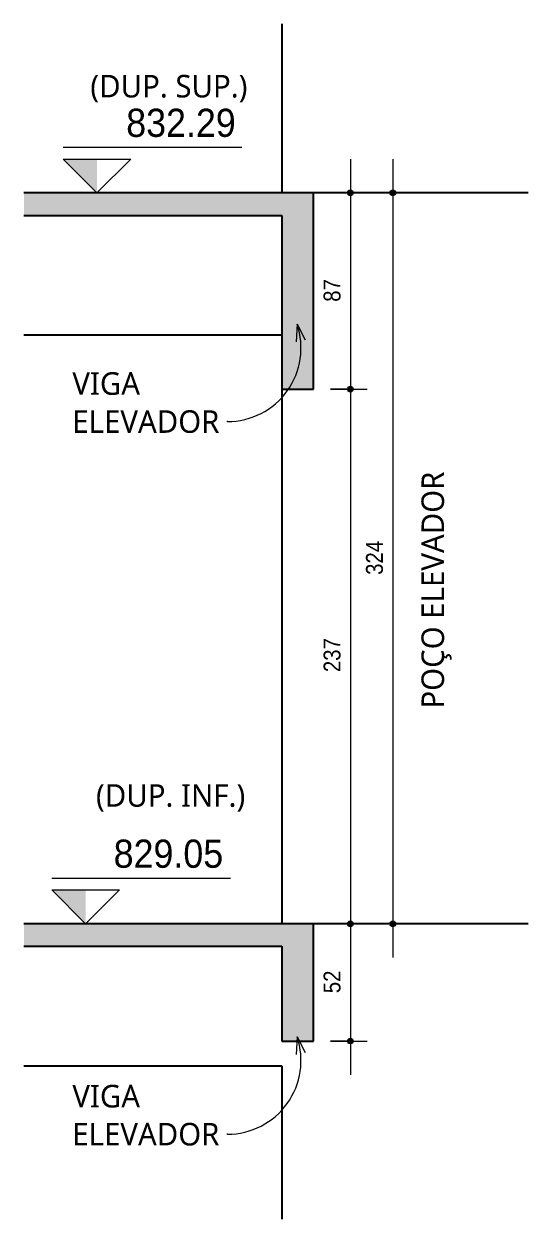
# Model space of a CAD drawing. Header units: centimetres. Extents: x -1475 to 26323, y -1238 to 84208.
# Drawn here: x 2000 to 2223, y 82774 to 83304 of the extents above; entities that cross this region are included whole.
import ezdxf

# ---------------------------------------------------------------- set-up
doc = ezdxf.new("R2010")
doc.units = ezdxf.units.CM
for name, color, linetype, lineweight in [('A-ANNO-DIMS', 7, 'Continuous', 9), ('A-ANNO-DIMS-50', 7, 'Continuous', 9), ('A-FLOR', 7, 'Continuous', 9), ('G-ANNO-DIMS', 7, 'Continuous', 9), ('G-ANNO-TEXT', 7, 'Continuous', 9), ('S-BEAM', 7, 'Continuous', 9), ('S-COLS', 7, 'Continuous', 9)]:
    doc.layers.add(name, color=color, linetype=linetype, lineweight=lineweight)
doc.styles.add('Fira Sans', font='', dxfattribs={"width": 0.9, "height": 7.5})
doc.styles.add('Fira Sans_1', font='', dxfattribs={"width": 0.95, "height": 12.5})
doc.styles.add('Gadugi', font='gadugi.ttf', dxfattribs={"height": 10})
doc.styles.get('Fira Sans').set_extended_font_data('Fira Sans')
doc.styles.get('Fira Sans_1').set_extended_font_data('Fira Sans')
doc.dimstyles.new('PED_R80_1_5mm_ACIMA_As_ESQ__R00', dxfattribs={"dimscale": 30.48, "dimtxt": 10.229846, "dimasz": 0.328084, "dimexe": 0.246063, "dimexo": 0.246063, "dimgap": 0.049213, "dimtad": 1, "dimdec": 1, "dimrnd": 0.5, "dimdsep": 46, "dimtxsty": 'Fira Sans', "dimblk1": 'DOTSMALL', "dimblk2": 'DOTSMALL', "dimsah": 1, "dimcen": 0.09, "dimdle": 0.492126, "dimazin": 0, "dimtfac": 1, "dimtdec": 4, "dimtix": 1, "dimtmove": 0, "dimatfit": 3, "dimfxl": 1, "dimtvp": 1, "dimtolj": 1, "dimtzin": 0, "dimarcsym": 2})

# ---------------------------------------------------------------- blocks, each defined once
blk = doc.blocks.new('DIMBLOCK1-CT300 - CORTE VIGA_ELEVADOR')
at = {"layer": 'A-ANNO-DIMS-50', "true_color": 0x000032}
h = blk.add_hatch(color=178, dxfattribs=at)
edge = h.paths.add_edge_path(flags=0)
edge.add_arc((2144.61, 83229), 1.25, 0, 360)
h = blk.add_hatch(color=178, dxfattribs=at)
edge = h.paths.add_edge_path(flags=0)
edge.add_arc((2144.61, 83142), 1.25, 0, 360)
at = {"layer": 'A-ANNO-DIMS-50', "color": 178, "true_color": 0x000032}
for p, q in [((2144.61, 83244), (2144.61, 83142)), ((2135.78, 83229), (2152.11, 83229)), ((2144.61, 83229), (2135.78, 83229)), ((2135.78, 83142), (2152.11, 83142)), ((2144.61, 83142), (2135.78, 83142))]:
    blk.add_line(p, q, dxfattribs=at)
for centre in [(2144.61, 83229), (2144.61, 83142)]:
    blk.add_circle(centre, 1.25, dxfattribs=at)
at = {"layer": 'A-ANNO-DIMS-50', "color": 0, "insert": (2132.73, 83180.71), "char_height": 7.5, "width": 11.4889, "attachment_point": 1, "rotation": 90, "line_spacing_factor": 1.049215, "style": 'Fira Sans'}
blk.add_mtext('87', dxfattribs=at)
blk = doc.blocks.new('_DotSmall')
at = {"color": 0, "linetype": 'ByBlock', "const_width": 0.5}
blk.add_lwpolyline([(-0.0625, 0, 1), (0.0625, 0, 1)], format="xyb", close=True, dxfattribs=at)
blk = doc.blocks.new('DIMBLOCK2-CT300 - CORTE VIGA_ELEVADOR')
at = {"layer": 'A-ANNO-DIMS-50', "true_color": 0x000032}
h = blk.add_hatch(color=178, dxfattribs=at)
edge = h.paths.add_edge_path(flags=0)
edge.add_arc((2144.61, 83142), 1.25, 0, 360)
h = blk.add_hatch(color=178, dxfattribs=at)
edge = h.paths.add_edge_path(flags=0)
edge.add_arc((2144.61, 82905), 1.25, 0, 360)
at = {"layer": 'A-ANNO-DIMS-50', "color": 178, "true_color": 0x000032}
for p, q in [((2135.78, 83142), (2152.11, 83142)), ((2144.61, 83142), (2135.78, 83142)), ((2144.61, 83142), (2144.61, 82905)), ((2135.78, 82905), (2152.11, 82905)), ((2144.61, 82905), (2135.78, 82905))]:
    blk.add_line(p, q, dxfattribs=at)
for centre in [(2144.61, 83142), (2144.61, 82905)]:
    blk.add_circle(centre, 1.25, dxfattribs=at)
at = {"layer": 'A-ANNO-DIMS-50', "color": 0, "insert": (2132.73, 83016.55), "char_height": 7.5, "width": 16.6825, "attachment_point": 1, "rotation": 90, "line_spacing_factor": 1.049215, "style": 'Fira Sans'}
blk.add_mtext('237', dxfattribs=at)
blk = doc.blocks.new('DIMBLOCK3-CT300 - CORTE VIGA_ELEVADOR')
at = {"layer": 'A-ANNO-DIMS-50', "true_color": 0x000032}
h = blk.add_hatch(color=178, dxfattribs=at)
edge = h.paths.add_edge_path(flags=0)
edge.add_arc((2144.61, 82905), 1.25, 0, 360)
h = blk.add_hatch(color=178, dxfattribs=at)
edge = h.paths.add_edge_path(flags=0)
edge.add_arc((2144.61, 82853), 1.25, 0, 360)
at = {"layer": 'A-ANNO-DIMS-50', "color": 178, "true_color": 0x000032}
for p, q in [((2135.78, 82905), (2152.11, 82905)), ((2144.61, 82905), (2135.78, 82905)), ((2144.61, 82905), (2144.61, 82838)), ((2135.78, 82853), (2152.11, 82853)), ((2144.61, 82853), (2135.78, 82853))]:
    blk.add_line(p, q, dxfattribs=at)
for centre in [(2144.61, 82905), (2144.61, 82853)]:
    blk.add_circle(centre, 1.25, dxfattribs=at)
at = {"layer": 'A-ANNO-DIMS-50', "color": 0, "insert": (2132.73, 82874.21), "char_height": 7.5, "width": 11.4889, "attachment_point": 1, "rotation": 90, "line_spacing_factor": 1.049215, "style": 'Fira Sans'}
blk.add_mtext('52', dxfattribs=at)
blk = doc.blocks.new('DIMBLOCK4-CT300 - CORTE VIGA_ELEVADOR')
at = {"layer": 'A-ANNO-DIMS-50', "true_color": 0x000032}
h = blk.add_hatch(color=178, dxfattribs=at)
edge = h.paths.add_edge_path(flags=0)
edge.add_arc((2163.41, 83229), 1.25, 0, 360)
h = blk.add_hatch(color=178, dxfattribs=at)
edge = h.paths.add_edge_path(flags=0)
edge.add_arc((2163.41, 82905), 1.25, 0, 360)
at = {"layer": 'A-ANNO-DIMS-50', "color": 178, "true_color": 0x000032}
for p, q in [((2163.41, 83244), (2163.41, 82890)), ((2135.78, 83229), (2170.91, 83229)), ((2163.41, 83229), (2135.78, 83229)), ((2135.78, 82905), (2170.91, 82905)), ((2163.41, 82905), (2135.78, 82905))]:
    blk.add_line(p, q, dxfattribs=at)
for centre in [(2163.41, 83229), (2163.41, 82905)]:
    blk.add_circle(centre, 1.25, dxfattribs=at)
at = {"layer": 'A-ANNO-DIMS-50', "color": 0, "insert": (2151.53, 83059.66), "char_height": 7.5, "width": 17.6268, "attachment_point": 1, "rotation": 90, "line_spacing_factor": 1.049215, "style": 'Fira Sans'}
blk.add_mtext('324', dxfattribs=at)
blk = doc.blocks.new('Elevações de ponto - SIMBOLO DE NÍVEL-CORTE-2219088-CT300 - CORTE VIGA_ELEVADOR')
at = {"layer": 'G-ANNO-DIMS'}
blk.add_hatch(color=256, dxfattribs=at).paths.add_polyline_path([(-598.06, 82920), (-598.06, 82905), (-613.06, 82920)], flags=0)
for p, q in [((-533.87, 82925.09), (-613.06, 82925.09)), ((-598.06, 82905), (-613.06, 82920)), ((-613.06, 82920), (-583.06, 82920)), ((-583.06, 82920), (-598.06, 82905))]:
    blk.add_line(p, q, dxfattribs=at)

msp = doc.modelspace()

# ---------------------------------------------------------------- hatches: boundary and pattern name
at = {"layer": 'A-FLOR', "lineweight": 18, "true_color": 0xa6a6a6}
for points in [[(2114.28, 83219), (2114.28, 83229), (1999.88, 83229), (1999.88, 83219)], [(2114.28, 82895), (2114.28, 82905), (1999.88, 82905), (1999.88, 82895)]]:
    msp.add_hatch(color=253, dxfattribs=at).paths.add_polyline_path(points, flags=0)
at = {"layer": 'S-BEAM', "true_color": 0xa6a6a6}
for points in [[(2114.28, 83142), (2128.28, 83142), (2128.28, 83229), (2114.28, 83229), (2114.28, 83219)], [(2114.28, 82853), (2128.28, 82853), (2128.28, 82905), (2114.28, 82905), (2114.28, 82895)]]:
    msp.add_hatch(color=253, dxfattribs=at).paths.add_polyline_path(points, flags=0)

# ---------------------------------------------------------------- linework, layer by layer
at = {"layer": 'A-FLOR', "lineweight": 25}
for p, q in [((2114.28, 83229), (1999.88, 83229)), ((1999.88, 83219), (2114.28, 83219)), ((2114.28, 82905), (1999.88, 82905)), ((1999.88, 82895), (2114.28, 82895))]:
    msp.add_line(p, q, dxfattribs=at)
at = {"layer": 'G-ANNO-TEXT'}
for p, q in [((2120.97, 83170.72), (2120.6, 83162.96)), ((2120.97, 83170.72), (2124.53, 83163.81)), ((2090.14, 83127.61), (2089.8, 83127.61)), ((2120.97, 82854.81), (2120.6, 82847.06)), ((2120.97, 82854.81), (2124.53, 82847.91)), ((2090.14, 82811.71), (2089.8, 82811.71))]:
    msp.add_line(p, q, dxfattribs=at)
for centre in [(2090.14, 83160.19), (2090.14, 82844.29)]:
    msp.add_arc(centre, 32.58, 270, 18.8521, dxfattribs=at)
at = {"layer": 'S-BEAM', "lineweight": 25}
for p, q in [((2128.28, 83229), (2114.28, 83229)), ((2128.28, 83142), (2128.28, 83229)), ((2114.28, 83219), (2114.28, 83142)), ((1999.88, 83166), (2114.28, 83166)), ((2114.28, 83142), (2128.28, 83142)), ((2128.28, 82905), (2114.28, 82905)), ((2128.28, 82853), (2128.28, 82905)), ((2114.28, 82895), (2114.28, 82853)), ((2114.28, 82853), (2128.28, 82853)), ((1999.88, 82842), (2114.28, 82842))]:
    msp.add_line(p, q, dxfattribs=at)
at = {"layer": 'S-COLS', "lineweight": 25}
for p, q in [((2114.28, 83303.89), (2114.28, 83229)), ((2223.4, 83229), (2128.28, 83229)), ((2223.4, 83229), (2128.28, 83229)), ((2114.28, 83142), (2114.28, 82905)), ((2223.4, 82905), (2128.28, 82905)), ((2223.4, 82905), (2128.28, 82905)), ((2114.28, 82842), (2114.28, 82774.08))]:
    msp.add_line(p, q, dxfattribs=at)

# ---------------------------------------------------------------- block references
at = {"layer": 'G-ANNO-DIMS'}
for p in [(2630.34, 324), (2625.28, 0)]:
    msp.add_blockref('Elevações de ponto - SIMBOLO DE NÍVEL-CORTE-2219088-CT300 - CORTE VIGA_ELEVADOR', p, dxfattribs=at)

# ---------------------------------------------------------------- texts
at = {"layer": 'G-ANNO-DIMS', "char_height": 12.5, "attachment_point": 1, "line_spacing_factor": 1.049215, "style": 'Fira Sans_1'}
for s, insert, width in [('832.29', (2045.23, 83266.31), 58.921), ('829.05', (2039.66, 82942.31), 60.1485)]:
    msp.add_mtext(s, dxfattribs=dict(at, insert=insert, width=width))
at = {"layer": 'G-ANNO-TEXT', "char_height": 10, "attachment_point": 1, "style": 'Gadugi'}
for s, insert, width in [('(DUP. SUP.)', (2029.34, 83281.29), 86.9831), ('VIGA', (2021.34, 83149.48), 38.481), ('ELEVADOR', (2021.34, 83132.61), 82.9747), ('(DUP. INF.)', (2031.84, 82966.87), 81.7721), ('VIGA', (2021.34, 82833.58), 38.481), ('ELEVADOR', (2021.34, 82816.71), 82.9747)]:
    msp.add_mtext(s, dxfattribs=dict(at, insert=insert, width=width))
at = {"layer": 'G-ANNO-TEXT', "insert": (2176.14, 83000.36), "char_height": 10, "width": 133.8818, "attachment_point": 1, "rotation": 90, "style": 'Gadugi'}
msp.add_mtext('POÇO ELEVADOR', dxfattribs=at)

# ---------------------------------------------------------------- dimensions: what is measured, and where the dimension line sits
at = {"layer": 'A-ANNO-DIMS', "color": 178, "true_color": 0x000032}
for base, p1, p2, override, picture, middle in [((2144.61, 83142), (2128.28, 83229), (2128.28, 83142), {"dimpost": '<>', "dimfxl": 87}, 'DIMBLOCK1-CT300 - CORTE VIGA_ELEVADOR', (2139.3, 83185.5)), ((2163.41, 82905), (2128.28, 83229), (2128.28, 82905), {"dimpost": '<>', "dimfxl": 324}, 'DIMBLOCK4-CT300 - CORTE VIGA_ELEVADOR', (2158.1, 83067)), ((2144.61, 82905), (2128.28, 83142), (2128.28, 82905), {"dimpost": '<>', "dimfxl": 237}, 'DIMBLOCK2-CT300 - CORTE VIGA_ELEVADOR', (2139.3, 83023.5)), ((2144.61, 82853), (2128.28, 82905), (2128.28, 82853), {"dimpost": '<>', "dimfxl": 52}, 'DIMBLOCK3-CT300 - CORTE VIGA_ELEVADOR', (2139.3, 82879))]:
    dim = msp.add_linear_dim(base=base, p1=p1, p2=p2, angle=90, dimstyle='PED_R80_1_5mm_ACIMA_As_ESQ__R00', override=override, dxfattribs=at)
    dim.commit()
    dim.dimension.update_dxf_attribs({"geometry": picture, "text_midpoint": middle})

doc.saveas('drawing.dxf')
